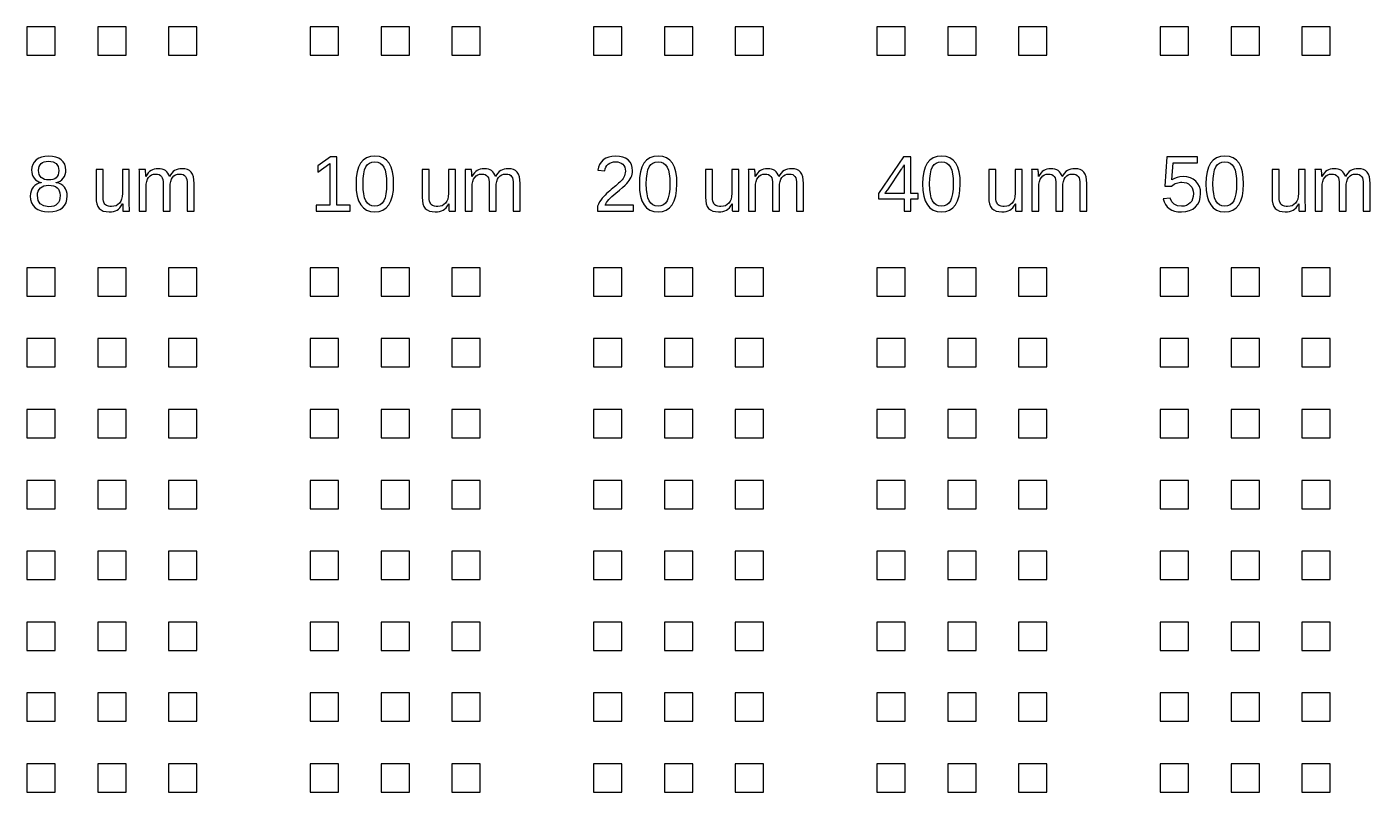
# Model space of a CAD drawing. Extents: x -5117 to 5117, y -2981 to 8396.
# Drawn here: x -2285 to -28, y 4231 to 5516 of the extents above; entities that cross this region are included whole.
import ezdxf

# ---------------------------------------------------------------- set-up
doc = ezdxf.new("R2010")
doc.units = 0
doc.layers.get('0').update_dxf_attribs({"linetype": 'CONTINUOUS'})

msp = doc.modelspace()

# ---------------------------------------------------------------- linework, layer by layer
at = {"color": 7}
for points in [[(-2237.334379, 5516.477165), (-2284.937238, 5516.477165), (-2284.937238, 5468.874306), (-2237.334379, 5468.874306)], [(-2118.327232, 5516.477165), (-2165.930091, 5516.477165), (-2165.930091, 5468.874306), (-2118.327232, 5468.874306)], [(-1999.320084, 5516.477165), (-2046.922943, 5516.477165), (-2046.922943, 5468.874306), (-1999.320084, 5468.874306)], [(-1761.305788, 5516.477165), (-1808.908647, 5516.477165), (-1808.908647, 5468.874306), (-1761.305788, 5468.874306)], [(-1642.29864, 5516.477165), (-1689.901499, 5516.477165), (-1689.901499, 5468.874306), (-1642.29864, 5468.874306)], [(-1523.291492, 5516.477165), (-1570.894351, 5516.477165), (-1570.894351, 5468.874306), (-1523.291492, 5468.874306)], [(-1285.277197, 5516.477165), (-1332.880056, 5516.477165), (-1332.880056, 5468.874306), (-1285.277197, 5468.874306)], [(-1166.270049, 5516.477165), (-1213.872908, 5516.477165), (-1213.872908, 5468.874306), (-1166.270049, 5468.874306)], [(-1047.262901, 5516.477165), (-1094.86576, 5516.477165), (-1094.86576, 5468.874306), (-1047.262901, 5468.874306)], [(-809.248605, 5516.477165), (-856.851464, 5516.477165), (-856.851464, 5468.874306), (-809.248605, 5468.874306)], [(-690.241457, 5516.477165), (-737.844317, 5516.477165), (-737.844317, 5468.874306), (-690.241457, 5468.874306)], [(-571.23431, 5516.477165), (-618.837169, 5516.477165), (-618.837169, 5468.874306), (-571.23431, 5468.874306)], [(-333.220014, 5516.477165), (-380.822873, 5516.477165), (-380.822873, 5468.874306), (-333.220014, 5468.874306)], [(-214.212866, 5516.477165), (-261.815725, 5516.477165), (-261.815725, 5468.874306), (-214.212866, 5468.874306)], [(-95.205718, 5516.477165), (-142.808577, 5516.477165), (-142.808577, 5468.874306), (-95.205718, 5468.874306)], [(-2241.078344, 5206.20173), (-2234.897113, 5207.53461), (-2229.584634, 5209.724341), (-2225.145667, 5212.794726), (-2221.644477, 5216.674359), (-2219.140567, 5221.220432), (-2217.641077, 5226.480548), (-2217.141247, 5232.430905), (-2217.443525, 5236.738964), (-2218.350359, 5240.6662), (-2219.86413, 5244.212613), (-2221.982457, 5247.378203), (-2224.645837, 5250.091566), (-2227.794766, 5252.209893), (-2231.426865, 5253.780787), (-2235.542132, 5254.780447), (-2235.542132, 5255.042263), (-2231.995719, 5256.041923), (-2228.842029, 5257.589016), (-2226.085824, 5259.683542), (-2223.727102, 5262.3255), (-2221.832508, 5265.348282), (-2220.480587, 5268.632879), (-2219.671338, 5272.179292), (-2219.400002, 5275.96372), (-2219.885551, 5281.057226), (-2221.344579, 5285.6271), (-2223.777085, 5289.62574), (-2227.18069, 5293.053146), (-2231.424484, 5295.837913), (-2236.372802, 5297.813432), (-2242.030401, 5299.003503), (-2248.392524, 5299.384326), (-2254.611837, 5298.979702), (-2260.167091, 5297.765829), (-2265.055904, 5295.766509), (-2269.280658, 5292.934139), (-2272.684263, 5289.45913), (-2275.114389, 5285.484291), (-2276.573416, 5281.033424), (-2277.058965, 5276.082727), (-2276.792389, 5272.298299), (-2275.985521, 5268.775688), (-2274.6455, 5265.491091), (-2272.765187, 5262.468309), (-2270.423127, 5259.802549), (-2267.688342, 5257.66042), (-2264.563215, 5256.018122), (-2261.047744, 5254.899454), (-2261.047744, 5254.637639), (-2264.839311, 5253.709383), (-2268.278618, 5252.16229), (-2271.360903, 5250.020161), (-2274.090927, 5247.282997), (-2276.321121, 5244.069804), (-2277.915817, 5240.49959), (-2278.872634, 5236.572354), (-2279.191573, 5232.311898), (-2278.675082, 5226.313938), (-2277.13275, 5221.03002), (-2274.559815, 5216.483947), (-2270.958659, 5212.675718), (-2266.443528, 5209.652937), (-2261.135809, 5207.487007), (-2255.030742, 5206.20173), (-2248.133088, 5205.773304)], [(-2252.069844, 5259.540733), (-2255.421086, 5260.32618), (-2258.31772, 5261.611458), (-2260.757366, 5263.396565), (-2262.692422, 5265.681502), (-2264.072905, 5268.418666), (-2264.903575, 5271.631859), (-2265.179672, 5275.29728), (-2264.910716, 5278.915097), (-2264.106227, 5282.033084), (-2262.763827, 5284.698844), (-2260.885894, 5286.864774), (-2258.49385, 5288.554676), (-2255.613877, 5289.768549), (-2252.248355, 5290.506393), (-2248.392524, 5290.744407), (-2240.990279, 5289.768549), (-2235.703981, 5286.888576), (-2232.531251, 5282.056886), (-2231.474467, 5275.29728), (-2231.743424, 5271.370044), (-2232.547912, 5268.014042), (-2233.890313, 5265.253076), (-2235.768245, 5263.063345), (-2238.160289, 5261.421046), (-2241.037882, 5260.230975), (-2244.405784, 5259.540733), (-2248.261616, 5259.302719)], [(-1741.821938, 5216.936174), (-1763.969168, 5216.936174), (-1763.969168, 5298.027645), (-1774.686952, 5298.027645), (-1796.189163, 5283.246957), (-1796.189163, 5272.274498), (-1775.65567, 5286.936179), (-1775.65567, 5216.936174), (-1798.835882, 5216.936174), (-1798.835882, 5207.058581), (-1741.821938, 5207.058581)], [(-1693.114692, 5206.511148), (-1686.704967, 5208.772284), (-1681.24968, 5212.53291), (-1676.75359, 5217.769224), (-1673.235738, 5224.457426), (-1670.722307, 5232.478508), (-1669.215677, 5241.856271), (-1668.713467, 5252.590716), (-1669.191875, 5263.467969), (-1670.627102, 5272.917137), (-1673.016765, 5280.96202), (-1676.365626, 5287.578817), (-1680.716528, 5292.743727), (-1686.124212, 5296.432949), (-1692.58154, 5298.646482), (-1700.093271, 5299.384326), (-1707.804935, 5298.670283), (-1714.405071, 5296.480552), (-1719.893681, 5292.815132), (-1724.275524, 5287.697824), (-1727.622005, 5281.12863), (-1730.014049, 5273.083747), (-1731.449275, 5263.563175), (-1731.925303, 5252.590716), (-1731.434994, 5241.808668), (-1729.956925, 5232.407104), (-1727.495857, 5224.36222), (-1724.04941, 5217.721621), (-1719.622344, 5212.485307), (-1714.21942, 5208.748483), (-1707.838257, 5206.511148), (-1700.481235, 5205.773304)], [(-1705.167736, 5215.817507), (-1709.287764, 5217.507409), (-1712.708029, 5220.315977), (-1715.428533, 5224.243213), (-1717.506397, 5229.360521), (-1718.989226, 5235.810708), (-1719.8794, 5243.546173), (-1720.174538, 5252.590716), (-1719.88178, 5261.849472), (-1719.003507, 5269.727745), (-1717.542099, 5276.177933), (-1715.492796, 5281.247637), (-1712.777053, 5285.055866), (-1709.304425, 5287.79303), (-1705.074911, 5289.411527), (-1700.093271, 5289.95896), (-1695.23302, 5289.411527), (-1691.110612, 5287.745427), (-1687.726049, 5284.984461), (-1685.08171, 5281.12863), (-1683.08953, 5276.011322), (-1681.668585, 5269.561135), (-1680.814113, 5261.754266), (-1680.530876, 5252.590716), (-1680.828394, 5243.712783), (-1681.723328, 5236.048722), (-1683.218058, 5229.622336), (-1685.307823, 5224.433625), (-1688.040228, 5220.411183), (-1691.458113, 5217.555011), (-1695.561479, 5215.841309), (-1700.352707, 5215.270074)], [(-1265.986138, 5216.936174), (-1313.443808, 5216.936174), (-1312.322761, 5219.221112), (-1310.894675, 5221.553652), (-1309.159551, 5223.909993), (-1307.117388, 5226.337739), (-1304.732485, 5228.836889), (-1301.966759, 5231.502649), (-1298.82497, 5234.311218), (-1295.299979, 5237.286397), (-1289.097326, 5242.403704), (-1283.984779, 5246.806968), (-1279.962337, 5250.519991), (-1277.027621, 5253.49517), (-1274.785526, 5256.089526), (-1272.83857, 5258.707683), (-1271.18675, 5261.32584), (-1269.827689, 5263.943998), (-1268.768525, 5266.562155), (-1268.01164, 5269.180312), (-1267.559412, 5271.822271), (-1267.407083, 5274.46423), (-1267.868831, 5280.105168), (-1269.256454, 5285.055866), (-1271.565193, 5289.316322), (-1274.799807, 5292.910337), (-1278.893653, 5295.742708), (-1283.782467, 5297.765829), (-1289.468628, 5298.979702), (-1295.947378, 5299.384326), (-1301.926297, 5298.979702), (-1307.333981, 5297.765829), (-1312.175192, 5295.766509), (-1316.447549, 5292.934139), (-1320.017763, 5289.435329), (-1322.750167, 5285.365284), (-1324.649521, 5280.747807), (-1325.713445, 5275.559095), (-1313.831772, 5274.46423), (-1313.165332, 5277.915437), (-1311.999062, 5280.938218), (-1310.340102, 5283.580177), (-1308.183692, 5285.79371), (-1305.613138, 5287.555016), (-1302.718884, 5288.816492), (-1299.496171, 5289.578137), (-1295.947378, 5289.839953), (-1292.253396, 5289.578137), (-1288.99022, 5288.79269), (-1286.153089, 5287.507413), (-1283.744385, 5285.698504), (-1281.821229, 5283.437369), (-1280.450267, 5280.724006), (-1279.626737, 5277.606018), (-1279.353021, 5274.083407), (-1279.51249, 5271.370044), (-1279.990899, 5268.823291), (-1280.788247, 5266.395545), (-1281.902154, 5264.134409), (-1283.277877, 5261.968479), (-1284.848771, 5259.850152), (-1286.619597, 5257.779427), (-1288.585595, 5255.732505), (-1290.713443, 5253.733184), (-1292.967439, 5251.733864), (-1295.347582, 5249.734544), (-1297.851492, 5247.735224), (-1300.424426, 5245.688301), (-1303.009262, 5243.569974), (-1305.605998, 5241.356441), (-1308.214634, 5239.047702), (-1310.79947, 5236.643758), (-1313.324801, 5234.097005), (-1315.788249, 5231.407443), (-1318.189813, 5228.598875), (-1320.472371, 5225.599895), (-1322.574037, 5222.3629), (-1324.492432, 5218.935494), (-1326.229936, 5215.270074), (-1326.229936, 5207.058581), (-1265.986138, 5207.058581)], [(-1217.086101, 5206.511148), (-1210.676376, 5208.772284), (-1205.221088, 5212.53291), (-1200.724998, 5217.769224), (-1197.207147, 5224.457426), (-1194.693716, 5232.478508), (-1193.187086, 5241.856271), (-1192.684875, 5252.590716), (-1193.163284, 5263.467969), (-1194.59851, 5272.917137), (-1196.988174, 5280.96202), (-1200.337035, 5287.578817), (-1204.687936, 5292.743727), (-1210.095621, 5296.432949), (-1216.552949, 5298.646482), (-1224.06468, 5299.384326), (-1231.776343, 5298.670283), (-1238.37648, 5296.480552), (-1243.865089, 5292.815132), (-1248.246933, 5287.697824), (-1251.593414, 5281.12863), (-1253.985457, 5273.083747), (-1255.420683, 5263.563175), (-1255.896712, 5252.590716), (-1255.406403, 5241.808668), (-1253.928334, 5232.407104), (-1251.467266, 5224.36222), (-1248.020819, 5217.721621), (-1243.593753, 5212.485307), (-1238.190829, 5208.748483), (-1231.809665, 5206.511148), (-1224.452643, 5205.773304)], [(-1229.139145, 5215.817507), (-1233.259172, 5217.507409), (-1236.679438, 5220.315977), (-1239.399941, 5224.243213), (-1241.477806, 5229.360521), (-1242.960635, 5235.810708), (-1243.850808, 5243.546173), (-1244.145946, 5252.590716), (-1243.853189, 5261.849472), (-1242.974916, 5269.727745), (-1241.513508, 5276.177933), (-1239.464205, 5281.247637), (-1236.748462, 5285.055866), (-1233.275833, 5287.79303), (-1229.046319, 5289.411527), (-1224.06468, 5289.95896), (-1219.204428, 5289.411527), (-1215.082021, 5287.745427), (-1211.697457, 5284.984461), (-1209.053118, 5281.12863), (-1207.060939, 5276.011322), (-1205.639993, 5269.561135), (-1204.785522, 5261.754266), (-1204.502285, 5252.590716), (-1204.799803, 5243.712783), (-1205.694737, 5236.048722), (-1207.189467, 5229.622336), (-1209.279232, 5224.433625), (-1212.011636, 5220.411183), (-1215.429521, 5217.555011), (-1219.532888, 5215.841309), (-1224.324116, 5215.270074)], [(-799.966048, 5227.646818), (-787.1823, 5227.646818), (-787.1823, 5236.834169), (-799.966048, 5236.834169), (-799.966048, 5298.027645), (-812.169041, 5298.027645), (-853.816782, 5236.691361), (-853.816782, 5227.646818), (-810.943267, 5227.646818), (-810.943267, 5207.058581), (-799.966048, 5207.058581)], [(-843.098998, 5236.834169), (-842.066016, 5238.119447), (-838.579107, 5242.903534), (-815.270367, 5277.248997), (-814.796719, 5277.96304), (-814.220724, 5278.915097), (-813.537623, 5280.105168), (-812.752176, 5281.509453), (-812.009571, 5282.866134), (-811.459758, 5283.889596), (-811.105117, 5284.579837), (-810.943267, 5284.936859), (-810.943267, 5236.834169)], [(-741.05751, 5206.511148), (-734.647785, 5208.772284), (-729.192497, 5212.53291), (-724.696407, 5217.769224), (-721.178556, 5224.457426), (-718.665125, 5232.478508), (-717.158494, 5241.856271), (-716.656284, 5252.590716), (-717.134693, 5263.467969), (-718.569919, 5272.917137), (-720.959582, 5280.96202), (-724.308444, 5287.578817), (-728.659345, 5292.743727), (-734.06703, 5296.432949), (-740.524358, 5298.646482), (-748.036089, 5299.384326), (-755.747752, 5298.670283), (-762.347888, 5296.480552), (-767.836498, 5292.815132), (-772.218341, 5287.697824), (-775.564822, 5281.12863), (-777.956866, 5273.083747), (-779.392092, 5263.563175), (-779.868121, 5252.590716), (-779.377811, 5241.808668), (-777.899742, 5232.407104), (-775.438675, 5224.36222), (-771.992228, 5217.721621), (-767.565162, 5212.485307), (-762.162237, 5208.748483), (-755.781074, 5206.511148), (-748.424052, 5205.773304)], [(-753.110554, 5215.817507), (-757.230581, 5217.507409), (-760.650846, 5220.315977), (-763.37135, 5224.243213), (-765.449215, 5229.360521), (-766.932044, 5235.810708), (-767.822217, 5243.546173), (-768.117355, 5252.590716), (-767.824597, 5261.849472), (-766.946325, 5269.727745), (-765.484917, 5276.177933), (-763.435614, 5281.247637), (-760.719871, 5285.055866), (-757.247242, 5287.79303), (-753.017728, 5289.411527), (-748.036089, 5289.95896), (-743.175837, 5289.411527), (-739.053429, 5287.745427), (-735.668866, 5284.984461), (-733.024527, 5281.12863), (-731.032347, 5276.011322), (-729.611402, 5269.561135), (-728.756931, 5261.754266), (-728.473694, 5252.590716), (-728.771212, 5243.712783), (-729.666145, 5236.048722), (-731.160875, 5229.622336), (-733.250641, 5224.433625), (-735.983045, 5220.411183), (-739.40093, 5217.555011), (-743.504297, 5215.841309), (-748.295524, 5215.270074)], [(-337.942218, 5206.273134), (-331.596756, 5207.844028), (-326.079585, 5210.414583), (-321.388323, 5214.0324), (-317.644358, 5218.554672), (-314.971458, 5223.838589), (-313.367242, 5229.884152), (-312.831709, 5236.691361), (-313.329159, 5242.713123), (-314.826269, 5248.16365), (-317.318279, 5252.99534), (-320.805188, 5257.231995), (-325.134668, 5260.683202), (-330.144869, 5263.134749), (-335.835791, 5264.610438), (-342.209814, 5265.110268), (-347.598458, 5264.753246), (-352.525353, 5263.658381), (-356.992882, 5261.82567), (-361.001043, 5259.302719), (-359.256398, 5288.150052), (-318.127527, 5288.150052), (-318.127527, 5298.027645), (-369.845654, 5298.027645), (-372.880336, 5249.091906), (-361.517534, 5249.091906), (-359.482511, 5250.734204), (-357.449869, 5252.138489), (-355.414847, 5253.257156), (-353.382205, 5254.137809), (-351.30672, 5254.780447), (-349.152691, 5255.232674), (-346.915357, 5255.518292), (-344.599477, 5255.613497), (-340.31284, 5255.280277), (-336.48795, 5254.280617), (-333.129569, 5252.638319), (-330.232935, 5250.32958), (-327.902775, 5247.473408), (-326.239055, 5244.212613), (-325.239395, 5240.523391), (-324.906175, 5236.429545), (-325.237014, 5231.764465), (-326.229534, 5227.623016), (-327.883733, 5224.005199), (-330.201993, 5220.911013), (-333.103387, 5218.435664), (-336.511752, 5216.674359), (-340.431847, 5215.603294), (-344.858913, 5215.270074), (-351.754187, 5216.103124), (-357.207095, 5218.626076), (-361.215255, 5222.838929), (-363.776289, 5228.765485), (-375.529435, 5227.408803), (-374.137052, 5222.434305), (-372.025865, 5218.126246), (-369.195875, 5214.413223), (-365.649462, 5211.319037), (-361.436609, 5208.891291), (-356.609679, 5207.153787), (-351.168672, 5206.106524), (-345.115968, 5205.773304)], [(-265.028918, 5206.511148), (-258.619193, 5208.772284), (-253.163906, 5212.53291), (-248.667816, 5217.769224), (-245.149964, 5224.457426), (-242.636533, 5232.478508), (-241.129903, 5241.856271), (-240.627693, 5252.590716), (-241.106101, 5263.467969), (-242.541328, 5272.917137), (-244.930991, 5280.96202), (-248.279852, 5287.578817), (-252.630754, 5292.743727), (-258.038438, 5296.432949), (-264.495766, 5298.646482), (-272.007497, 5299.384326), (-279.719161, 5298.670283), (-286.319297, 5296.480552), (-291.807907, 5292.815132), (-296.18975, 5287.697824), (-299.536231, 5281.12863), (-301.928274, 5273.083747), (-303.363501, 5263.563175), (-303.839529, 5252.590716), (-303.34922, 5241.808668), (-301.871151, 5232.407104), (-299.410083, 5224.36222), (-295.963636, 5217.721621), (-291.53657, 5212.485307), (-286.133646, 5208.748483), (-279.752483, 5206.511148), (-272.395461, 5205.773304)], [(-277.081962, 5215.817507), (-281.20199, 5217.507409), (-284.622255, 5220.315977), (-287.342758, 5224.243213), (-289.420623, 5229.360521), (-290.903452, 5235.810708), (-291.793626, 5243.546173), (-292.088764, 5252.590716), (-291.796006, 5261.849472), (-290.917733, 5269.727745), (-289.456325, 5276.177933), (-287.407022, 5281.247637), (-284.691279, 5285.055866), (-281.218651, 5287.79303), (-276.989137, 5289.411527), (-272.007497, 5289.95896), (-267.147245, 5289.411527), (-263.024838, 5287.745427), (-259.640275, 5284.984461), (-256.995936, 5281.12863), (-255.003756, 5276.011322), (-253.582811, 5269.561135), (-252.728339, 5261.754266), (-252.445102, 5252.590716), (-252.74262, 5243.712783), (-253.637554, 5236.048722), (-255.132284, 5229.622336), (-257.222049, 5224.433625), (-259.954453, 5220.411183), (-263.372339, 5217.555011), (-267.475705, 5215.841309), (-272.266933, 5215.270074)], [(-2142.761779, 5205.963715), (-2139.334373, 5206.511148), (-2136.223526, 5207.463205), (-2133.433999, 5208.772284), (-2130.882486, 5210.53359), (-2128.485682, 5212.818527), (-2126.248347, 5215.650897), (-2124.168102, 5219.006899), (-2123.975311, 5219.006899), (-2123.911047, 5216.650557), (-2123.853923, 5214.722641), (-2123.79918, 5213.175548), (-2123.749197, 5212.056881), (-2123.701594, 5211.176228), (-2123.661132, 5210.319377), (-2123.620669, 5209.53393), (-2123.587347, 5208.796085), (-2123.554025, 5208.153447), (-2123.523084, 5207.653617), (-2123.489762, 5207.296595), (-2123.45882, 5207.058581), (-2112.4816, 5207.058581), (-2112.650591, 5209.010298), (-2112.771978, 5212.152087), (-2112.845762, 5216.460146), (-2112.869564, 5221.982077), (-2112.869564, 5276.915777), (-2124.491802, 5276.915777), (-2124.491802, 5236.429545), (-2124.79408, 5231.621656), (-2125.700914, 5227.3612), (-2127.214685, 5223.648177), (-2129.333013, 5220.482587), (-2131.977351, 5217.983437), (-2135.064397, 5216.174529), (-2138.596529, 5215.103464), (-2142.571368, 5214.746443), (-2145.27045, 5214.841649), (-2147.622031, 5215.151067), (-2149.628492, 5215.674699), (-2151.287451, 5216.412543), (-2152.670314, 5217.388401), (-2153.853245, 5218.626076), (-2154.833864, 5220.149367), (-2155.614551, 5221.910673), (-2156.207207, 5224.005199), (-2156.630872, 5226.504349), (-2156.885547, 5229.360521), (-2156.968852, 5232.621316), (-2156.968852, 5276.915777), (-2168.655354, 5276.915777), (-2168.655354, 5230.360181), (-2168.324514, 5224.243213), (-2167.324854, 5219.054502), (-2165.658754, 5214.794046), (-2163.328594, 5211.485647), (-2160.279631, 5208.986497), (-2156.461882, 5207.20139), (-2151.870586, 5206.130325), (-2146.508124, 5205.773304)], [(-2084.700572, 5247.544813), (-2084.429236, 5252.424106), (-2083.619987, 5256.708363), (-2082.268066, 5260.421386), (-2080.373472, 5263.563175), (-2078.01713, 5266.038524), (-2075.272826, 5267.823631), (-2072.142938, 5268.894695), (-2068.622706, 5269.227915), (-2065.285746, 5268.989901), (-2062.505739, 5268.275858), (-2060.282685, 5267.061985), (-2058.614205, 5265.372083), (-2057.400332, 5263.039543), (-2056.53158, 5259.921556), (-2056.012709, 5256.018122), (-2055.838958, 5251.353041), (-2055.838958, 5207.058581), (-2044.345248, 5207.058581), (-2044.345248, 5247.544813), (-2044.081052, 5252.447907), (-2043.288465, 5256.755966), (-2041.965105, 5260.468989), (-2040.115734, 5263.586976), (-2037.790334, 5266.062325), (-2035.038889, 5267.823631), (-2031.866158, 5268.894695), (-2028.267382, 5269.227915), (-2024.930422, 5268.989901), (-2022.150415, 5268.275858), (-2019.924981, 5267.061985), (-2018.258881, 5265.372083), (-2017.045008, 5263.039543), (-2016.176256, 5259.921556), (-2015.657385, 5256.018122), (-2015.483635, 5251.353041), (-2015.483635, 5207.058581), (-2003.989924, 5207.058581), (-2003.989924, 5253.614177), (-2004.289822, 5259.707343), (-2005.191896, 5264.872253), (-2006.696147, 5269.132709), (-2008.800193, 5272.464909), (-2011.565919, 5274.987861), (-2015.055209, 5276.772968), (-2019.265682, 5277.844033), (-2024.199718, 5278.224855), (-2027.712809, 5278.010643), (-2030.954564, 5277.439408), (-2033.927362, 5276.46355), (-2036.628825, 5275.106868), (-2039.101793, 5273.321761), (-2041.38197, 5271.036824), (-2043.476496, 5268.252056), (-2045.37823, 5264.967459), (-2045.571022, 5264.967459), (-2046.651607, 5268.204454), (-2048.082072, 5270.941618), (-2049.8648, 5273.226555), (-2051.997408, 5275.059265), (-2054.513219, 5276.439748), (-2057.445555, 5277.415607), (-2060.792036, 5278.010643), (-2064.555042, 5278.224855), (-2067.908663, 5278.034444), (-2070.995709, 5277.487011), (-2073.816178, 5276.582557), (-2076.372452, 5275.29728), (-2078.724033, 5273.583577), (-2080.939946, 5271.274838), (-2083.017811, 5268.418666), (-2084.960007, 5264.967459), (-2085.152799, 5264.967459), (-2085.214683, 5267.323801), (-2085.274186, 5269.251716), (-2085.32893, 5270.798809), (-2085.378913, 5271.917477), (-2085.424135, 5272.821931), (-2085.466978, 5273.654981), (-2085.50506, 5274.440428), (-2085.540762, 5275.178272), (-2085.571704, 5275.820911), (-2085.605026, 5276.320741), (-2085.635968, 5276.701564), (-2085.66929, 5276.915777), (-2096.646509, 5276.915777), (-2096.477519, 5274.96406), (-2096.356132, 5271.846072), (-2096.282347, 5267.514212), (-2096.258546, 5262.016082), (-2096.258546, 5207.058581), (-2084.700572, 5207.058581)], [(-1594.917134, 5205.963715), (-1591.489728, 5206.511148), (-1588.378882, 5207.463205), (-1585.589354, 5208.772284), (-1583.035461, 5210.53359), (-1580.641037, 5212.818527), (-1578.403702, 5215.650897), (-1576.323458, 5219.006899), (-1576.128286, 5219.006899), (-1576.066402, 5216.650557), (-1576.009279, 5214.722641), (-1575.954535, 5213.175548), (-1575.904552, 5212.056881), (-1575.85695, 5211.176228), (-1575.814107, 5210.319377), (-1575.776025, 5209.53393), (-1575.742703, 5208.796085), (-1575.709381, 5208.153447), (-1575.678439, 5207.653617), (-1575.645117, 5207.296595), (-1575.611795, 5207.058581), (-1564.636956, 5207.058581), (-1564.805946, 5209.010298), (-1564.927333, 5212.152087), (-1564.998737, 5216.460146), (-1565.022539, 5221.982077), (-1565.022539, 5276.915777), (-1576.644777, 5276.915777), (-1576.644777, 5236.429545), (-1576.949435, 5231.621656), (-1577.85627, 5227.3612), (-1579.370041, 5223.648177), (-1581.488368, 5220.482587), (-1584.132707, 5217.983437), (-1587.219752, 5216.174529), (-1590.749504, 5215.103464), (-1594.724343, 5214.746443), (-1597.425805, 5214.841649), (-1599.777386, 5215.151067), (-1601.783847, 5215.674699), (-1603.442806, 5216.412543), (-1604.825669, 5217.388401), (-1606.008601, 5218.626076), (-1606.989219, 5220.149367), (-1607.767526, 5221.910673), (-1608.362562, 5224.005199), (-1608.786227, 5226.504349), (-1609.038522, 5229.360521), (-1609.124208, 5232.621316), (-1609.124208, 5276.915777), (-1620.81071, 5276.915777), (-1620.81071, 5230.360181), (-1620.47749, 5224.243213), (-1619.48021, 5219.054502), (-1617.81411, 5214.794046), (-1615.48395, 5211.485647), (-1612.434986, 5208.986497), (-1608.614857, 5207.20139), (-1604.025941, 5206.130325), (-1598.663479, 5205.773304)], [(-1536.855927, 5247.544813), (-1536.584591, 5252.424106), (-1535.772962, 5256.708363), (-1534.421041, 5260.421386), (-1532.528827, 5263.563175), (-1530.172486, 5266.038524), (-1527.428181, 5267.823631), (-1524.295913, 5268.894695), (-1520.778061, 5269.227915), (-1517.441101, 5268.989901), (-1514.661094, 5268.275858), (-1512.43566, 5267.061985), (-1510.76956, 5265.372083), (-1509.555687, 5263.039543), (-1508.686935, 5259.921556), (-1508.165684, 5256.018122), (-1507.994314, 5251.353041), (-1507.994314, 5207.058581), (-1496.500603, 5207.058581), (-1496.500603, 5247.544813), (-1496.236407, 5252.447907), (-1495.44382, 5256.755966), (-1494.12046, 5260.468989), (-1492.271089, 5263.586976), (-1489.943309, 5266.062325), (-1487.194244, 5267.823631), (-1484.019134, 5268.894695), (-1480.422738, 5269.227915), (-1477.085777, 5268.989901), (-1474.30339, 5268.275858), (-1472.080336, 5267.061985), (-1470.414236, 5265.372083), (-1469.200363, 5263.039543), (-1468.331611, 5259.921556), (-1467.81036, 5256.018122), (-1467.63661, 5251.353041), (-1467.63661, 5207.058581), (-1456.145279, 5207.058581), (-1456.145279, 5253.614177), (-1456.445177, 5259.707343), (-1457.347252, 5264.872253), (-1458.851502, 5269.132709), (-1460.955548, 5272.464909), (-1463.721274, 5274.987861), (-1467.210564, 5276.772968), (-1471.421037, 5277.844033), (-1476.355073, 5278.224855), (-1479.868164, 5278.010643), (-1483.109919, 5277.439408), (-1486.082717, 5276.46355), (-1488.78418, 5275.106868), (-1491.254768, 5273.321761), (-1493.537325, 5271.036824), (-1495.629471, 5268.252056), (-1497.533585, 5264.967459), (-1497.726377, 5264.967459), (-1498.806962, 5268.204454), (-1500.237428, 5270.941618), (-1502.017775, 5273.226555), (-1504.150383, 5275.059265), (-1506.668574, 5276.439748), (-1509.59853, 5277.415607), (-1512.947391, 5278.010643), (-1516.710397, 5278.224855), (-1520.064018, 5278.034444), (-1523.151064, 5277.487011), (-1525.971533, 5276.582557), (-1528.525427, 5275.29728), (-1530.879388, 5273.583577), (-1533.095301, 5271.274838), (-1535.173166, 5268.418666), (-1537.112982, 5264.967459), (-1537.308154, 5264.967459), (-1537.370038, 5267.323801), (-1537.429541, 5269.251716), (-1537.481905, 5270.798809), (-1537.534268, 5271.917477), (-1537.57949, 5272.821931), (-1537.622333, 5273.654981), (-1537.660415, 5274.440428), (-1537.696118, 5275.178272), (-1537.727059, 5275.820911), (-1537.760381, 5276.320741), (-1537.791323, 5276.701564), (-1537.824645, 5276.915777), (-1548.801865, 5276.915777), (-1548.630494, 5274.96406), (-1548.509107, 5271.846072), (-1548.437703, 5267.514212), (-1548.413901, 5262.016082), (-1548.413901, 5207.058581), (-1536.855927, 5207.058581)], [(-1118.888543, 5205.963715), (-1115.461137, 5206.511148), (-1112.35029, 5207.463205), (-1109.560763, 5208.772284), (-1107.006869, 5210.53359), (-1104.612446, 5212.818527), (-1102.375111, 5215.650897), (-1100.294866, 5219.006899), (-1100.099694, 5219.006899), (-1100.037811, 5216.650557), (-1099.980687, 5214.722641), (-1099.925944, 5213.175548), (-1099.875961, 5212.056881), (-1099.828358, 5211.176228), (-1099.785516, 5210.319377), (-1099.747433, 5209.53393), (-1099.714111, 5208.796085), (-1099.680789, 5208.153447), (-1099.649847, 5207.653617), (-1099.616525, 5207.296595), (-1099.583203, 5207.058581), (-1088.608364, 5207.058581), (-1088.777354, 5209.010298), (-1088.898742, 5212.152087), (-1088.970146, 5216.460146), (-1088.993947, 5221.982077), (-1088.993947, 5276.915777), (-1100.616185, 5276.915777), (-1100.616185, 5236.429545), (-1100.920844, 5231.621656), (-1101.827678, 5227.3612), (-1103.341449, 5223.648177), (-1105.459776, 5220.482587), (-1108.104115, 5217.983437), (-1111.191161, 5216.174529), (-1114.720913, 5215.103464), (-1118.695751, 5214.746443), (-1121.397214, 5214.841649), (-1123.748795, 5215.151067), (-1125.755255, 5215.674699), (-1127.414215, 5216.412543), (-1128.797078, 5217.388401), (-1129.980009, 5218.626076), (-1130.960628, 5220.149367), (-1131.738935, 5221.910673), (-1132.333971, 5224.005199), (-1132.757636, 5226.504349), (-1133.009931, 5229.360521), (-1133.095616, 5232.621316), (-1133.095616, 5276.915777), (-1144.782118, 5276.915777), (-1144.782118, 5230.360181), (-1144.448898, 5224.243213), (-1143.451618, 5219.054502), (-1141.785518, 5214.794046), (-1139.455358, 5211.485647), (-1136.406395, 5208.986497), (-1132.586266, 5207.20139), (-1127.99735, 5206.130325), (-1122.634888, 5205.773304)], [(-1060.827336, 5247.544813), (-1060.555999, 5252.424106), (-1059.744371, 5256.708363), (-1058.392449, 5260.421386), (-1056.500236, 5263.563175), (-1054.143894, 5266.038524), (-1051.399589, 5267.823631), (-1048.267321, 5268.894695), (-1044.74947, 5269.227915), (-1041.41251, 5268.989901), (-1038.632503, 5268.275858), (-1036.407069, 5267.061985), (-1034.740969, 5265.372083), (-1033.527096, 5263.039543), (-1032.658344, 5259.921556), (-1032.137092, 5256.018122), (-1031.965722, 5251.353041), (-1031.965722, 5207.058581), (-1020.472012, 5207.058581), (-1020.472012, 5247.544813), (-1020.207816, 5252.447907), (-1019.415228, 5256.755966), (-1018.091869, 5260.468989), (-1016.242498, 5263.586976), (-1013.914718, 5266.062325), (-1011.165653, 5267.823631), (-1007.990542, 5268.894695), (-1004.394146, 5269.227915), (-1001.057186, 5268.989901), (-998.274799, 5268.275858), (-996.051745, 5267.061985), (-994.385645, 5265.372083), (-993.171772, 5263.039543), (-992.30302, 5259.921556), (-991.781769, 5256.018122), (-991.608018, 5251.353041), (-991.608018, 5207.058581), (-980.116688, 5207.058581), (-980.116688, 5253.614177), (-980.416586, 5259.707343), (-981.31866, 5264.872253), (-982.822911, 5269.132709), (-984.926957, 5272.464909), (-987.692683, 5274.987861), (-991.181973, 5276.772968), (-995.392446, 5277.844033), (-1000.326482, 5278.224855), (-1003.839573, 5278.010643), (-1007.081328, 5277.439408), (-1010.054126, 5276.46355), (-1012.755588, 5275.106868), (-1015.226177, 5273.321761), (-1017.508734, 5271.036824), (-1019.60088, 5268.252056), (-1021.504994, 5264.967459), (-1021.697785, 5264.967459), (-1022.77837, 5268.204454), (-1024.208836, 5270.941618), (-1025.989183, 5273.226555), (-1028.121791, 5275.059265), (-1030.639983, 5276.439748), (-1033.569939, 5277.415607), (-1036.9188, 5278.010643), (-1040.681806, 5278.224855), (-1044.035427, 5278.034444), (-1047.122473, 5277.487011), (-1049.942942, 5276.582557), (-1052.496835, 5275.29728), (-1054.850797, 5273.583577), (-1057.06671, 5271.274838), (-1059.144575, 5268.418666), (-1061.084391, 5264.967459), (-1061.279563, 5264.967459), (-1061.341447, 5267.323801), (-1061.40095, 5269.251716), (-1061.453313, 5270.798809), (-1061.505676, 5271.917477), (-1061.550899, 5272.821931), (-1061.593742, 5273.654981), (-1061.631824, 5274.440428), (-1061.667526, 5275.178272), (-1061.698468, 5275.820911), (-1061.73179, 5276.320741), (-1061.762732, 5276.701564), (-1061.796054, 5276.915777), (-1072.773273, 5276.915777), (-1072.601903, 5274.96406), (-1072.480516, 5271.846072), (-1072.409111, 5267.514212), (-1072.38531, 5262.016082), (-1072.38531, 5207.058581), (-1060.827336, 5207.058581)], [(-642.859952, 5205.963715), (-639.432546, 5206.511148), (-636.321699, 5207.463205), (-633.532171, 5208.772284), (-630.978278, 5210.53359), (-628.583854, 5212.818527), (-626.34652, 5215.650897), (-624.266275, 5219.006899), (-624.071103, 5219.006899), (-624.009219, 5216.650557), (-623.952096, 5214.722641), (-623.897353, 5213.175548), (-623.84737, 5212.056881), (-623.799767, 5211.176228), (-623.756924, 5210.319377), (-623.718842, 5209.53393), (-623.68552, 5208.796085), (-623.652198, 5208.153447), (-623.621256, 5207.653617), (-623.587934, 5207.296595), (-623.554612, 5207.058581), (-612.579773, 5207.058581), (-612.748763, 5209.010298), (-612.87015, 5212.152087), (-612.941555, 5216.460146), (-612.965356, 5221.982077), (-612.965356, 5276.915777), (-624.587594, 5276.915777), (-624.587594, 5236.429545), (-624.892252, 5231.621656), (-625.799087, 5227.3612), (-627.312858, 5223.648177), (-629.431185, 5220.482587), (-632.075524, 5217.983437), (-635.162569, 5216.174529), (-638.692321, 5215.103464), (-642.66716, 5214.746443), (-645.368622, 5214.841649), (-647.720204, 5215.151067), (-649.726664, 5215.674699), (-651.385624, 5216.412543), (-652.768487, 5217.388401), (-653.951418, 5218.626076), (-654.932037, 5220.149367), (-655.710343, 5221.910673), (-656.305379, 5224.005199), (-656.729045, 5226.504349), (-656.98134, 5229.360521), (-657.067025, 5232.621316), (-657.067025, 5276.915777), (-668.753527, 5276.915777), (-668.753527, 5230.360181), (-668.420307, 5224.243213), (-667.423027, 5219.054502), (-665.756927, 5214.794046), (-663.426767, 5211.485647), (-660.377804, 5208.986497), (-656.557674, 5207.20139), (-651.968759, 5206.130325), (-646.606297, 5205.773304)], [(-584.798744, 5247.544813), (-584.527408, 5252.424106), (-583.715779, 5256.708363), (-582.363858, 5260.421386), (-580.471644, 5263.563175), (-578.115303, 5266.038524), (-575.370998, 5267.823631), (-572.23873, 5268.894695), (-568.720879, 5269.227915), (-565.383918, 5268.989901), (-562.603911, 5268.275858), (-560.378478, 5267.061985), (-558.712378, 5265.372083), (-557.498505, 5263.039543), (-556.629752, 5259.921556), (-556.108501, 5256.018122), (-555.937131, 5251.353041), (-555.937131, 5207.058581), (-544.443421, 5207.058581), (-544.443421, 5247.544813), (-544.179225, 5252.447907), (-543.386637, 5256.755966), (-542.063278, 5260.468989), (-540.213906, 5263.586976), (-537.886127, 5266.062325), (-535.137062, 5267.823631), (-531.961951, 5268.894695), (-528.365555, 5269.227915), (-525.028594, 5268.989901), (-522.246207, 5268.275858), (-520.023154, 5267.061985), (-518.357054, 5265.372083), (-517.143181, 5263.039543), (-516.274429, 5259.921556), (-515.753177, 5256.018122), (-515.579427, 5251.353041), (-515.579427, 5207.058581), (-504.088097, 5207.058581), (-504.088097, 5253.614177), (-504.387995, 5259.707343), (-505.290069, 5264.872253), (-506.794319, 5269.132709), (-508.898366, 5272.464909), (-511.664092, 5274.987861), (-515.153381, 5276.772968), (-519.363854, 5277.844033), (-524.297891, 5278.224855), (-527.810982, 5278.010643), (-531.052736, 5277.439408), (-534.025535, 5276.46355), (-536.726997, 5275.106868), (-539.197585, 5273.321761), (-541.480143, 5271.036824), (-543.572288, 5268.252056), (-545.476403, 5264.967459), (-545.669194, 5264.967459), (-546.749779, 5268.204454), (-548.180245, 5270.941618), (-549.960592, 5273.226555), (-552.0932, 5275.059265), (-554.611391, 5276.439748), (-557.541347, 5277.415607), (-560.890208, 5278.010643), (-564.653214, 5278.224855), (-568.006836, 5278.034444), (-571.093881, 5277.487011), (-573.914351, 5276.582557), (-576.468244, 5275.29728), (-578.822205, 5273.583577), (-581.038118, 5271.274838), (-583.115983, 5268.418666), (-585.0558, 5264.967459), (-585.250971, 5264.967459), (-585.312855, 5267.323801), (-585.372359, 5269.251716), (-585.424722, 5270.798809), (-585.477085, 5271.917477), (-585.522308, 5272.821931), (-585.56515, 5273.654981), (-585.603233, 5274.440428), (-585.638935, 5275.178272), (-585.669877, 5275.820911), (-585.703199, 5276.320741), (-585.734141, 5276.701564), (-585.767463, 5276.915777), (-596.744682, 5276.915777), (-596.573312, 5274.96406), (-596.451924, 5271.846072), (-596.38052, 5267.514212), (-596.356719, 5262.016082), (-596.356719, 5207.058581), (-584.798744, 5207.058581)], [(-166.831122, 5205.963715), (-163.403002, 5206.511148), (-160.293584, 5207.463205), (-157.503104, 5208.772284), (-154.950401, 5210.53359), (-152.555501, 5212.818527), (-150.31769, 5215.650897), (-148.237445, 5219.006899), (-148.043702, 5219.006899), (-147.981104, 5216.650557), (-147.922553, 5214.722641), (-147.868047, 5213.175548), (-147.817826, 5212.056881), (-147.771413, 5211.176228), (-147.729047, 5210.319377), (-147.690727, 5209.53393), (-147.656453, 5208.796085), (-147.624083, 5208.153447), (-147.591713, 5207.653617), (-147.559343, 5207.296595), (-147.527211, 5207.058581), (-136.550468, 5207.058581), (-136.719934, 5209.010298), (-136.841083, 5212.152087), (-136.913677, 5216.460146), (-136.937955, 5221.982077), (-136.937955, 5276.915777), (-148.560193, 5276.915777), (-148.560193, 5236.429545), (-148.862709, 5231.621656), (-149.770734, 5227.3612), (-151.284028, 5223.648177), (-153.402832, 5220.482587), (-156.04598, 5217.983437), (-159.133264, 5216.174529), (-162.664444, 5215.103464), (-166.639521, 5214.746443), (-169.339317, 5214.841649), (-171.692088, 5215.151067), (-173.697597, 5215.674699), (-175.356318, 5216.412543), (-176.740371, 5217.388401), (-177.922826, 5218.626076), (-178.903445, 5220.149367), (-179.682466, 5221.910673), (-180.275598, 5224.005199), (-180.699501, 5226.504349), (-180.9537, 5229.360521), (-181.038434, 5232.621316), (-181.038434, 5276.915777), (-192.725412, 5276.915777), (-192.725412, 5230.360181), (-192.39243, 5224.243213), (-191.393722, 5219.054502), (-189.728812, 5214.794046), (-187.398414, 5211.485647), (-184.34945, 5208.986497), (-180.529797, 5207.20139), (-175.939453, 5206.130325), (-170.578181, 5205.773304)], [(-108.769677, 5247.544813), (-108.499293, 5252.424106), (-107.68814, 5256.708363), (-106.336219, 5260.421386), (-104.443529, 5263.563175), (-102.08695, 5266.038524), (-99.342645, 5267.823631), (-96.211091, 5268.894695), (-92.692049, 5269.227915), (-89.354613, 5268.989901), (-86.57413, 5268.275858), (-84.3506, 5267.061985), (-82.683786, 5265.372083), (-81.469199, 5263.039543), (-80.601637, 5259.921556), (-80.080862, 5256.018122), (-79.907349, 5251.353041), (-79.907349, 5207.058581), (-68.414115, 5207.058581), (-68.414115, 5247.544813), (-68.149919, 5252.447907), (-67.356856, 5256.755966), (-66.035162, 5260.468989), (-64.184839, 5263.586976), (-61.858487, 5266.062325), (-59.108232, 5267.823631), (-55.934312, 5268.894695), (-52.336487, 5269.227915), (-48.999051, 5268.989901), (-46.218568, 5268.275858), (-43.995038, 5267.061985), (-42.328224, 5265.372083), (-41.113637, 5263.039543), (-40.246075, 5259.921556), (-39.7253, 5256.018122), (-39.551788, 5251.353041), (-39.551788, 5207.058581), (-28.058553, 5207.058581), (-28.058553, 5253.614177), (-28.359403, 5259.707343), (-29.261239, 5264.872253), (-30.764538, 5269.132709), (-32.86906, 5272.464909), (-35.6355, 5274.987861), (-39.124076, 5276.772968), (-43.335263, 5277.844033), (-48.268585, 5278.224855), (-51.781676, 5278.010643), (-55.024145, 5277.439408), (-57.996467, 5276.46355), (-60.698168, 5275.106868), (-63.169946, 5273.321761), (-65.452027, 5271.036824), (-67.544411, 5268.252056), (-69.447097, 5264.967459), (-69.640841, 5264.967459), (-70.720474, 5268.204454), (-72.151178, 5270.941618), (-73.932715, 5273.226555), (-76.065561, 5275.059265), (-78.581848, 5276.439748), (-81.51347, 5277.415607), (-84.861141, 5278.010643), (-88.624147, 5278.224855), (-91.977768, 5278.034444), (-95.065052, 5277.487011), (-97.885759, 5276.582557), (-100.440367, 5275.29728), (-102.793138, 5273.583577), (-105.008575, 5271.274838), (-107.086916, 5268.418666), (-109.027922, 5264.967459), (-109.221666, 5264.967459), (-109.284264, 5267.323801), (-109.342815, 5269.251716), (-109.397083, 5270.798809), (-109.447542, 5271.917477), (-109.493954, 5272.821931), (-109.536559, 5273.654981), (-109.574879, 5274.440428), (-109.609153, 5275.178272), (-109.641523, 5275.820911), (-109.673655, 5276.320741), (-109.706025, 5276.701564), (-109.738157, 5276.915777), (-120.7149, 5276.915777), (-120.545434, 5274.96406), (-120.424285, 5271.846072), (-120.351691, 5267.514212), (-120.327413, 5262.016082), (-120.327413, 5207.058581), (-108.769677, 5207.058581)], [(-2256.394564, 5215.650897), (-2262.387764, 5219.173509), (-2265.98178, 5225.052462), (-2267.181372, 5233.263955), (-2266.869573, 5237.095985), (-2265.938937, 5240.475788), (-2264.384704, 5243.427165), (-2262.209253, 5245.950117), (-2259.48161, 5247.973238), (-2256.268417, 5249.425126), (-2252.572055, 5250.281977), (-2248.392524, 5250.567594), (-2244.093985, 5250.305779), (-2240.304798, 5249.49653), (-2237.022581, 5248.16365), (-2234.249714, 5246.283337), (-2232.048082, 5243.879393), (-2230.472427, 5240.951817), (-2229.529891, 5237.500609), (-2229.213332, 5233.525771), (-2229.503709, 5228.908293), (-2230.377221, 5224.933455), (-2231.829109, 5221.648857), (-2233.864131, 5219.0307), (-2236.489429, 5217.055181), (-2239.724043, 5215.627096), (-2243.560833, 5214.770244), (-2248.00456, 5214.484627)], [(-2237.334379, 5111.852863), (-2284.937238, 5111.852863), (-2284.937238, 5064.250004), (-2237.334379, 5064.250004)], [(-2118.327232, 5111.852863), (-2165.930091, 5111.852863), (-2165.930091, 5064.250004), (-2118.327232, 5064.250004)], [(-1999.320084, 5111.852863), (-2046.922943, 5111.852863), (-2046.922943, 5064.250004), (-1999.320084, 5064.250004)], [(-1761.305788, 5111.852863), (-1808.908647, 5111.852863), (-1808.908647, 5064.250004), (-1761.305788, 5064.250004)], [(-1642.29864, 5111.852863), (-1689.901499, 5111.852863), (-1689.901499, 5064.250004), (-1642.29864, 5064.250004)], [(-1523.291492, 5111.852863), (-1570.894351, 5111.852863), (-1570.894351, 5064.250004), (-1523.291492, 5064.250004)], [(-1285.277197, 5111.852863), (-1332.880056, 5111.852863), (-1332.880056, 5064.250004), (-1285.277197, 5064.250004)], [(-1166.270049, 5111.852863), (-1213.872908, 5111.852863), (-1213.872908, 5064.250004), (-1166.270049, 5064.250004)], [(-1047.262901, 5111.852863), (-1094.86576, 5111.852863), (-1094.86576, 5064.250004), (-1047.262901, 5064.250004)], [(-809.248605, 5111.852863), (-856.851464, 5111.852863), (-856.851464, 5064.250004), (-809.248605, 5064.250004)], [(-690.241457, 5111.852863), (-737.844317, 5111.852863), (-737.844317, 5064.250004), (-690.241457, 5064.250004)], [(-571.23431, 5111.852863), (-618.837169, 5111.852863), (-618.837169, 5064.250004), (-571.23431, 5064.250004)], [(-333.220014, 5111.852863), (-380.822873, 5111.852863), (-380.822873, 5064.250004), (-333.220014, 5064.250004)], [(-214.212866, 5111.852863), (-261.815725, 5111.852863), (-261.815725, 5064.250004), (-214.212866, 5064.250004)], [(-95.205718, 5111.852863), (-142.808577, 5111.852863), (-142.808577, 5064.250004), (-95.205718, 5064.250004)], [(-2237.334379, 4992.845715), (-2284.937238, 4992.845715), (-2284.937238, 4945.242856), (-2237.334379, 4945.242856)], [(-2118.327232, 4992.845715), (-2165.930091, 4992.845715), (-2165.930091, 4945.242856), (-2118.327232, 4945.242856)], [(-1999.320084, 4992.845715), (-2046.922943, 4992.845715), (-2046.922943, 4945.242856), (-1999.320084, 4945.242856)], [(-1761.305788, 4992.845715), (-1808.908647, 4992.845715), (-1808.908647, 4945.242856), (-1761.305788, 4945.242856)], [(-1642.29864, 4992.845715), (-1689.901499, 4992.845715), (-1689.901499, 4945.242856), (-1642.29864, 4945.242856)], [(-1523.291492, 4992.845715), (-1570.894351, 4992.845715), (-1570.894351, 4945.242856), (-1523.291492, 4945.242856)], [(-1285.277197, 4992.845715), (-1332.880056, 4992.845715), (-1332.880056, 4945.242856), (-1285.277197, 4945.242856)], [(-1166.270049, 4992.845715), (-1213.872908, 4992.845715), (-1213.872908, 4945.242856), (-1166.270049, 4945.242856)], [(-1047.262901, 4992.845715), (-1094.86576, 4992.845715), (-1094.86576, 4945.242856), (-1047.262901, 4945.242856)], [(-809.248605, 4992.845715), (-856.851464, 4992.845715), (-856.851464, 4945.242856), (-809.248605, 4945.242856)], [(-690.241457, 4992.845715), (-737.844317, 4992.845715), (-737.844317, 4945.242856), (-690.241457, 4945.242856)], [(-571.23431, 4992.845715), (-618.837169, 4992.845715), (-618.837169, 4945.242856), (-571.23431, 4945.242856)], [(-333.220014, 4992.845715), (-380.822873, 4992.845715), (-380.822873, 4945.242856), (-333.220014, 4945.242856)], [(-214.212866, 4992.845715), (-261.815725, 4992.845715), (-261.815725, 4945.242856), (-214.212866, 4945.242856)], [(-95.205718, 4992.845715), (-142.808577, 4992.845715), (-142.808577, 4945.242856), (-95.205718, 4945.242856)], [(-2237.334379, 4873.838567), (-2284.937238, 4873.838567), (-2284.937238, 4826.235708), (-2237.334379, 4826.235708)], [(-2118.327232, 4873.838567), (-2165.930091, 4873.838567), (-2165.930091, 4826.235708), (-2118.327232, 4826.235708)], [(-1999.320084, 4873.838567), (-2046.922943, 4873.838567), (-2046.922943, 4826.235708), (-1999.320084, 4826.235708)], [(-1761.305788, 4873.838567), (-1808.908647, 4873.838567), (-1808.908647, 4826.235708), (-1761.305788, 4826.235708)], [(-1642.29864, 4873.838567), (-1689.901499, 4873.838567), (-1689.901499, 4826.235708), (-1642.29864, 4826.235708)], [(-1523.291492, 4873.838567), (-1570.894351, 4873.838567), (-1570.894351, 4826.235708), (-1523.291492, 4826.235708)], [(-1285.277197, 4873.838567), (-1332.880056, 4873.838567), (-1332.880056, 4826.235708), (-1285.277197, 4826.235708)], [(-1166.270049, 4873.838567), (-1213.872908, 4873.838567), (-1213.872908, 4826.235708), (-1166.270049, 4826.235708)], [(-1047.262901, 4873.838567), (-1094.86576, 4873.838567), (-1094.86576, 4826.235708), (-1047.262901, 4826.235708)], [(-809.248605, 4873.838567), (-856.851464, 4873.838567), (-856.851464, 4826.235708), (-809.248605, 4826.235708)], [(-690.241457, 4873.838567), (-737.844317, 4873.838567), (-737.844317, 4826.235708), (-690.241457, 4826.235708)], [(-571.23431, 4873.838567), (-618.837169, 4873.838567), (-618.837169, 4826.235708), (-571.23431, 4826.235708)], [(-333.220014, 4873.838567), (-380.822873, 4873.838567), (-380.822873, 4826.235708), (-333.220014, 4826.235708)], [(-214.212866, 4873.838567), (-261.815725, 4873.838567), (-261.815725, 4826.235708), (-214.212866, 4826.235708)], [(-95.205718, 4873.838567), (-142.808577, 4873.838567), (-142.808577, 4826.235708), (-95.205718, 4826.235708)], [(-2237.334379, 4754.831419), (-2284.937238, 4754.831419), (-2284.937238, 4707.22856), (-2237.334379, 4707.22856)], [(-2118.327232, 4754.831419), (-2165.930091, 4754.831419), (-2165.930091, 4707.22856), (-2118.327232, 4707.22856)], [(-1999.320084, 4754.831419), (-2046.922943, 4754.831419), (-2046.922943, 4707.22856), (-1999.320084, 4707.22856)], [(-1761.305788, 4754.831419), (-1808.908647, 4754.831419), (-1808.908647, 4707.22856), (-1761.305788, 4707.22856)], [(-1642.29864, 4754.831419), (-1689.901499, 4754.831419), (-1689.901499, 4707.22856), (-1642.29864, 4707.22856)], [(-1523.291492, 4754.831419), (-1570.894351, 4754.831419), (-1570.894351, 4707.22856), (-1523.291492, 4707.22856)], [(-1285.277197, 4754.831419), (-1332.880056, 4754.831419), (-1332.880056, 4707.22856), (-1285.277197, 4707.22856)], [(-1166.270049, 4754.831419), (-1213.872908, 4754.831419), (-1213.872908, 4707.22856), (-1166.270049, 4707.22856)], [(-1047.262901, 4754.831419), (-1094.86576, 4754.831419), (-1094.86576, 4707.22856), (-1047.262901, 4707.22856)], [(-809.248605, 4754.831419), (-856.851464, 4754.831419), (-856.851464, 4707.22856), (-809.248605, 4707.22856)], [(-690.241457, 4754.831419), (-737.844317, 4754.831419), (-737.844317, 4707.22856), (-690.241457, 4707.22856)], [(-571.23431, 4754.831419), (-618.837169, 4754.831419), (-618.837169, 4707.22856), (-571.23431, 4707.22856)], [(-333.220014, 4754.831419), (-380.822873, 4754.831419), (-380.822873, 4707.22856), (-333.220014, 4707.22856)], [(-214.212866, 4754.831419), (-261.815725, 4754.831419), (-261.815725, 4707.22856), (-214.212866, 4707.22856)], [(-95.205718, 4754.831419), (-142.808577, 4754.831419), (-142.808577, 4707.22856), (-95.205718, 4707.22856)], [(-2237.334379, 4635.824271), (-2284.937238, 4635.824271), (-2284.937238, 4588.221412), (-2237.334379, 4588.221412)], [(-2118.327232, 4635.824271), (-2165.930091, 4635.824271), (-2165.930091, 4588.221412), (-2118.327232, 4588.221412)], [(-1999.320084, 4635.824271), (-2046.922943, 4635.824271), (-2046.922943, 4588.221412), (-1999.320084, 4588.221412)], [(-1761.305788, 4635.824271), (-1808.908647, 4635.824271), (-1808.908647, 4588.221412), (-1761.305788, 4588.221412)], [(-1642.29864, 4635.824271), (-1689.901499, 4635.824271), (-1689.901499, 4588.221412), (-1642.29864, 4588.221412)], [(-1523.291492, 4635.824271), (-1570.894351, 4635.824271), (-1570.894351, 4588.221412), (-1523.291492, 4588.221412)], [(-1285.277197, 4635.824271), (-1332.880056, 4635.824271), (-1332.880056, 4588.221412), (-1285.277197, 4588.221412)], [(-1166.270049, 4635.824271), (-1213.872908, 4635.824271), (-1213.872908, 4588.221412), (-1166.270049, 4588.221412)], [(-1047.262901, 4635.824271), (-1094.86576, 4635.824271), (-1094.86576, 4588.221412), (-1047.262901, 4588.221412)], [(-809.248605, 4635.824271), (-856.851464, 4635.824271), (-856.851464, 4588.221412), (-809.248605, 4588.221412)], [(-690.241457, 4635.824271), (-737.844317, 4635.824271), (-737.844317, 4588.221412), (-690.241457, 4588.221412)], [(-571.23431, 4635.824271), (-618.837169, 4635.824271), (-618.837169, 4588.221412), (-571.23431, 4588.221412)], [(-333.220014, 4635.824271), (-380.822873, 4635.824271), (-380.822873, 4588.221412), (-333.220014, 4588.221412)], [(-214.212866, 4635.824271), (-261.815725, 4635.824271), (-261.815725, 4588.221412), (-214.212866, 4588.221412)], [(-95.205718, 4635.824271), (-142.808577, 4635.824271), (-142.808577, 4588.221412), (-95.205718, 4588.221412)], [(-2237.334379, 4516.817124), (-2284.937238, 4516.817124), (-2284.937238, 4469.214264), (-2237.334379, 4469.214264)], [(-2118.327232, 4516.817124), (-2165.930091, 4516.817124), (-2165.930091, 4469.214264), (-2118.327232, 4469.214264)], [(-1999.320084, 4516.817124), (-2046.922943, 4516.817124), (-2046.922943, 4469.214264), (-1999.320084, 4469.214264)], [(-1761.305788, 4516.817124), (-1808.908647, 4516.817124), (-1808.908647, 4469.214264), (-1761.305788, 4469.214264)], [(-1642.29864, 4516.817124), (-1689.901499, 4516.817124), (-1689.901499, 4469.214264), (-1642.29864, 4469.214264)], [(-1523.291492, 4516.817124), (-1570.894351, 4516.817124), (-1570.894351, 4469.214264), (-1523.291492, 4469.214264)], [(-1285.277197, 4516.817124), (-1332.880056, 4516.817124), (-1332.880056, 4469.214264), (-1285.277197, 4469.214264)], [(-1166.270049, 4516.817124), (-1213.872908, 4516.817124), (-1213.872908, 4469.214264), (-1166.270049, 4469.214264)], [(-1047.262901, 4516.817124), (-1094.86576, 4516.817124), (-1094.86576, 4469.214264), (-1047.262901, 4469.214264)], [(-809.248605, 4516.817124), (-856.851464, 4516.817124), (-856.851464, 4469.214264), (-809.248605, 4469.214264)], [(-690.241457, 4516.817124), (-737.844317, 4516.817124), (-737.844317, 4469.214264), (-690.241457, 4469.214264)], [(-571.23431, 4516.817124), (-618.837169, 4516.817124), (-618.837169, 4469.214264), (-571.23431, 4469.214264)], [(-333.220014, 4516.817124), (-380.822873, 4516.817124), (-380.822873, 4469.214264), (-333.220014, 4469.214264)], [(-214.212866, 4516.817124), (-261.815725, 4516.817124), (-261.815725, 4469.214264), (-214.212866, 4469.214264)], [(-95.205718, 4516.817124), (-142.808577, 4516.817124), (-142.808577, 4469.214264), (-95.205718, 4469.214264)], [(-2237.334379, 4397.809976), (-2284.937238, 4397.809976), (-2284.937238, 4350.207117), (-2237.334379, 4350.207117)], [(-2118.327232, 4397.809976), (-2165.930091, 4397.809976), (-2165.930091, 4350.207117), (-2118.327232, 4350.207117)], [(-1999.320084, 4397.809976), (-2046.922943, 4397.809976), (-2046.922943, 4350.207117), (-1999.320084, 4350.207117)], [(-1761.305788, 4397.809976), (-1808.908647, 4397.809976), (-1808.908647, 4350.207117), (-1761.305788, 4350.207117)], [(-1642.29864, 4397.809976), (-1689.901499, 4397.809976), (-1689.901499, 4350.207117), (-1642.29864, 4350.207117)], [(-1523.291492, 4397.809976), (-1570.894351, 4397.809976), (-1570.894351, 4350.207117), (-1523.291492, 4350.207117)], [(-1285.277197, 4397.809976), (-1332.880056, 4397.809976), (-1332.880056, 4350.207117), (-1285.277197, 4350.207117)], [(-1166.270049, 4397.809976), (-1213.872908, 4397.809976), (-1213.872908, 4350.207117), (-1166.270049, 4350.207117)], [(-1047.262901, 4397.809976), (-1094.86576, 4397.809976), (-1094.86576, 4350.207117), (-1047.262901, 4350.207117)], [(-809.248605, 4397.809976), (-856.851464, 4397.809976), (-856.851464, 4350.207117), (-809.248605, 4350.207117)], [(-690.241457, 4397.809976), (-737.844317, 4397.809976), (-737.844317, 4350.207117), (-690.241457, 4350.207117)], [(-571.23431, 4397.809976), (-618.837169, 4397.809976), (-618.837169, 4350.207117), (-571.23431, 4350.207117)], [(-333.220014, 4397.809976), (-380.822873, 4397.809976), (-380.822873, 4350.207117), (-333.220014, 4350.207117)], [(-214.212866, 4397.809976), (-261.815725, 4397.809976), (-261.815725, 4350.207117), (-214.212866, 4350.207117)], [(-95.205718, 4397.809976), (-142.808577, 4397.809976), (-142.808577, 4350.207117), (-95.205718, 4350.207117)], [(-2237.334379, 4278.802828), (-2284.937238, 4278.802828), (-2284.937238, 4231.199969), (-2237.334379, 4231.199969)], [(-2118.327232, 4278.802828), (-2165.930091, 4278.802828), (-2165.930091, 4231.199969), (-2118.327232, 4231.199969)], [(-1999.320084, 4278.802828), (-2046.922943, 4278.802828), (-2046.922943, 4231.199969), (-1999.320084, 4231.199969)], [(-1761.305788, 4278.802828), (-1808.908647, 4278.802828), (-1808.908647, 4231.199969), (-1761.305788, 4231.199969)], [(-1642.29864, 4278.802828), (-1689.901499, 4278.802828), (-1689.901499, 4231.199969), (-1642.29864, 4231.199969)], [(-1523.291492, 4278.802828), (-1570.894351, 4278.802828), (-1570.894351, 4231.199969), (-1523.291492, 4231.199969)], [(-1285.277197, 4278.802828), (-1332.880056, 4278.802828), (-1332.880056, 4231.199969), (-1285.277197, 4231.199969)], [(-1166.270049, 4278.802828), (-1213.872908, 4278.802828), (-1213.872908, 4231.199969), (-1166.270049, 4231.199969)], [(-1047.262901, 4278.802828), (-1094.86576, 4278.802828), (-1094.86576, 4231.199969), (-1047.262901, 4231.199969)], [(-809.248605, 4278.802828), (-856.851464, 4278.802828), (-856.851464, 4231.199969), (-809.248605, 4231.199969)], [(-690.241457, 4278.802828), (-737.844317, 4278.802828), (-737.844317, 4231.199969), (-690.241457, 4231.199969)], [(-571.23431, 4278.802828), (-618.837169, 4278.802828), (-618.837169, 4231.199969), (-571.23431, 4231.199969)], [(-333.220014, 4278.802828), (-380.822873, 4278.802828), (-380.822873, 4231.199969), (-333.220014, 4231.199969)], [(-214.212866, 4278.802828), (-261.815725, 4278.802828), (-261.815725, 4231.199969), (-214.212866, 4231.199969)], [(-95.205718, 4278.802828), (-142.808577, 4278.802828), (-142.808577, 4231.199969), (-95.205718, 4231.199969)]]:
    msp.add_lwpolyline(points, close=True, dxfattribs=at)

doc.saveas('drawing.dxf')
